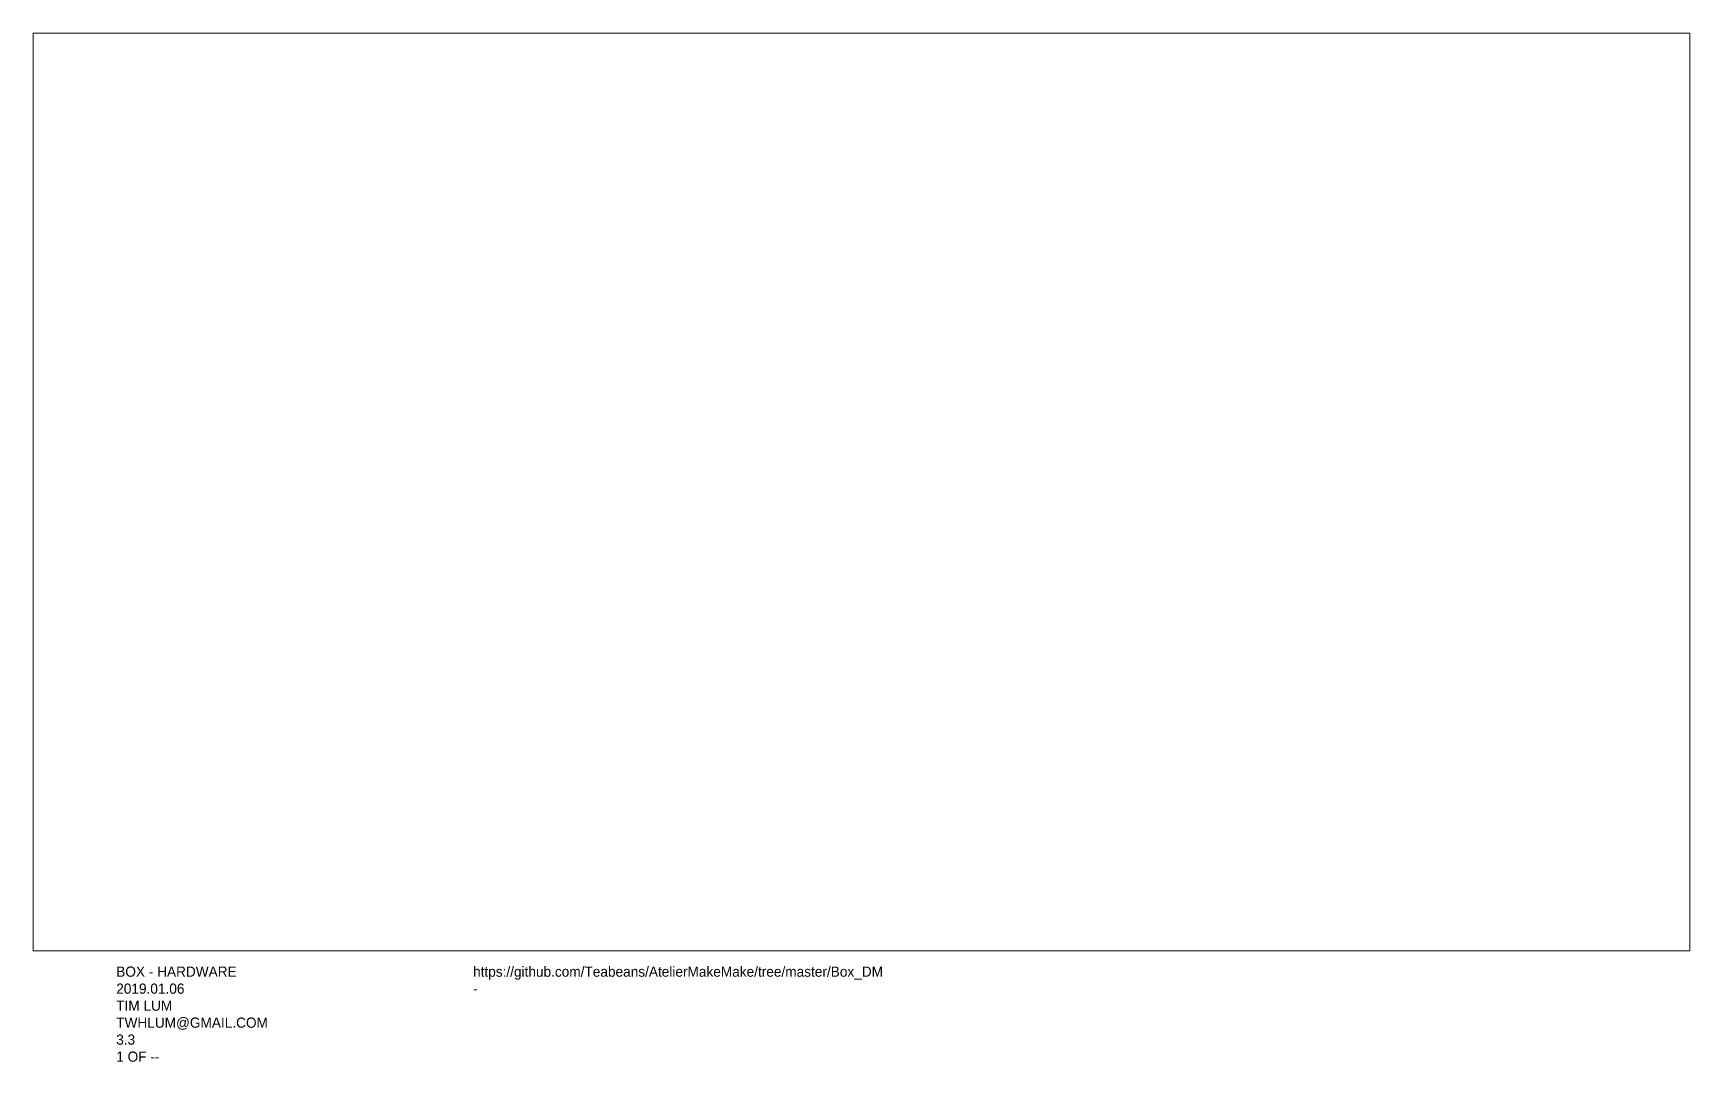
# Paper-space layout 'LidArt' of a CAD drawing. Header units: inches. Extents: x 0.8 to 33.2, y 1.1 to 21.2.
import ezdxf

# ---------------------------------------------------------------- set-up
doc = ezdxf.new("R2010")
doc.units = ezdxf.units.IN
doc.header["$MEASUREMENT"] = 0
doc.layers.add('ANNO', color=6, linetype='Continuous', lineweight=0)
doc.styles.get("Standard").update_dxf_attribs({"font": 'arial.ttf'})

psp = doc.layouts.new('LidArt')

# ---------------------------------------------------------------- texts
at = {"layer": 'ANNO', "char_height": 0.2, "attachment_point": 1}
for s, insert in [('{\\fUbuntu|b0|i0|c0|p34;BOX - HARDWARE\\P2019.01.06\\PTIM LUM\\PTWHLUM@GMAIL.COM\\P3.3\\P1 OF --}', (2.38, 2.942)), ('{\\fUbuntu|b0|i0|c0|p34;https://github.com/Teabeans/AtelierMakeMake/tree/master/Box_DM\\P-}', (9.38, 2.942))]:
    psp.add_mtext_dynamic_manual_height_columns(s, width=3.50241, gutter_width=1, heights=[0], dxfattribs=dict(at, insert=insert))

# ---------------------------------------------------------------- viewports
at = {"layer": '0', "view_target_point": (-117.408, 108.362)}
psp.add_viewport(center=(17, 12.25), size=(32.5, 18), view_center_point=(129.408, -12.362), view_height=18, dxfattribs=at)

doc.saveas('drawing.dxf')
